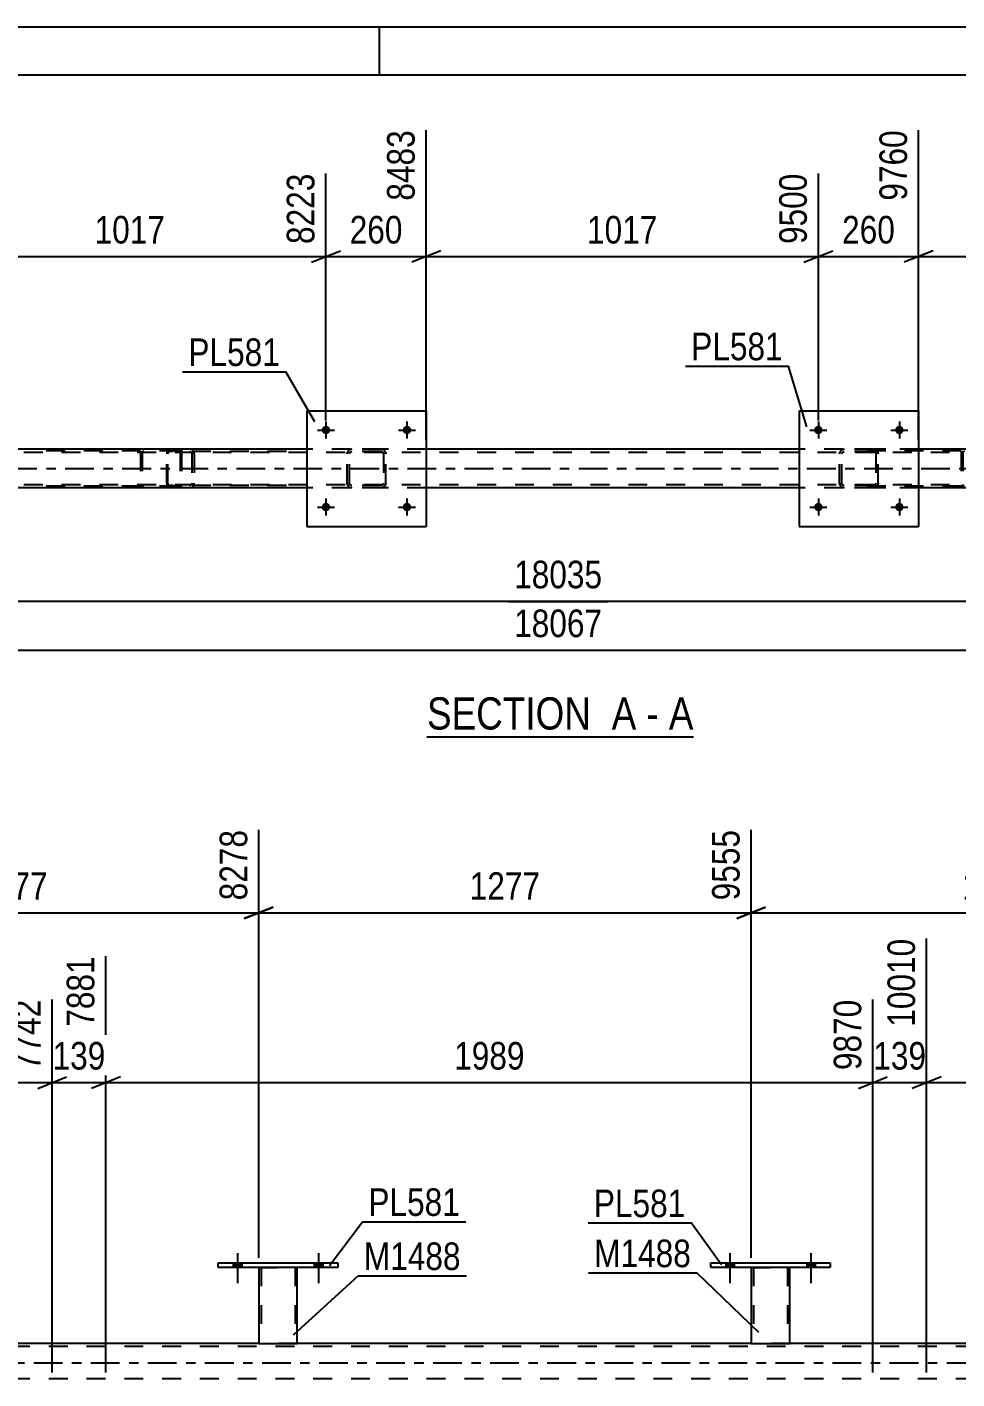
# Model space of a CAD drawing. Header units: millimetres. Extents: x 0 to 841, y 0 to 594.
# Drawn here: x 384.4 to 480.9, y 453.7 to 594 of the extents above; entities that cross this region are included whole.
import ezdxf

# ---------------------------------------------------------------- set-up
doc = ezdxf.new("R2010")
doc.units = ezdxf.units.MM
doc.linetypes.add('DXK_LINE_DOT2', pattern=[3.9198, 1.9599, -1.9599])
doc.linetypes.add('DXK_LINE_DOT3', pattern=[5.9187, 2.979, -0.9799, 0.9799, -0.9799])
doc.styles.add('Arial Narrow', font='ARIALN.TTF', dxfattribs={"height": 0.2})

# ---------------------------------------------------------------- blocks, each defined once
blk = doc.blocks.new('Unknown-814521846-1135')
at = {"color": 5, "linetype": 'Continuous'}
for p, q in [((841, 594), (0, 594)), ((421, 589), (421, 594)), ((836, 589), (5, 589))]:
    blk.add_line(p, q, dxfattribs=at)
blk = doc.blocks.new('Unknown-814521846-11 - 5034')
at = {"color": 6, "linetype": 'Continuous'}
blk.add_line((425.93, 520.33), (453.58, 520.33), dxfattribs=at)
at = {"color": 0, "linetype": 'Continuous'}
for points in [[(444.04, 521.08), (444.04, 524.58), (425.93, 524.58), (425.93, 521.08)], [(447.65, 521.08), (447.65, 524.58), (445.09, 524.58), (445.09, 521.08)], [(449.97, 521.08), (449.97, 524.58), (448.7, 524.58), (448.7, 521.08)], [(453.58, 521.08), (453.58, 524.58), (451.02, 524.58), (451.02, 521.08)]]:
    blk.add_wipeout(points, dxfattribs=at)
at = {"color": 7, "linetype": 'Continuous', "style": 'Arial Narrow'}
for s, p in [('SECTION ', (425.93, 521.08)), ('A', (445.09, 521.08)), ('A', (451.02, 521.08)), ('-', (448.7, 521.08))]:
    blk.add_text(s, height=3.34, dxfattribs=at).set_placement(p)
blk = doc.blocks.new('Part-814521846-5107 - 5034')
at = {"color": 7, "linetype": 'DXK_LINE_DOT2'}
for p, q in [((399.1, 550.13), (399.01, 550.03)), ((399.2, 550.17), (399.1, 550.13)), ((411.36, 550.17), (399.2, 550.17)), ((400.48, 550.17), (400.48, 549.93)), ((401.48, 550.13), (401.29, 550.17)), ((398.95, 549.87), (398.93, 549.69)), ((398.93, 546.65), (398.93, 549.69)), ((399.01, 550.03), (398.95, 549.87)), ((399.06, 549.69), (399.07, 549.78)), ((399.06, 546.65), (399.06, 549.69)), ((399.07, 549.78), (399.1, 549.86)), ((399.1, 549.86), (399.15, 549.91)), ((399.15, 549.91), (399.2, 549.93)), ((411.36, 549.93), (399.2, 549.93)), ((401.29, 549.93), (401.39, 549.91)), ((401.39, 549.91), (401.47, 549.86)), ((401.47, 549.86), (401.52, 549.78)), ((401.52, 549.78), (401.54, 549.69)), ((401.54, 549.69), (401.54, 546.65)), ((401.78, 549.77), (401.76, 549.87)), ((401.79, 549.69), (401.78, 549.77)), ((401.79, 549.69), (401.79, 546.65)), ((398.93, 546.65), (398.95, 546.46)), ((398.95, 546.46), (399.01, 546.31)), ((399.01, 546.31), (399.1, 546.2)), ((399.07, 546.55), (399.06, 546.65)), ((399.1, 546.48), (399.07, 546.55)), ((399.15, 546.42), (399.1, 546.48)), ((399.1, 546.2), (399.2, 546.17)), ((399.2, 546.41), (399.15, 546.42)), ((411.36, 546.41), (399.2, 546.41)), ((411.36, 546.17), (399.2, 546.17)), ((400.48, 546.17), (400.48, 546.41)), ((401.39, 546.42), (401.29, 546.41)), ((401.29, 546.17), (401.48, 546.2)), ((401.47, 546.48), (401.39, 546.42)), ((401.52, 546.55), (401.47, 546.48)), ((401.54, 546.65), (401.52, 546.55)), ((401.76, 546.46), (401.78, 546.56)), ((401.78, 546.56), (401.79, 546.65))]:
    blk.add_line(p, q, dxfattribs=at)
for centre, start, end in [((401.31, 549.67), 23.8494, 68.8059), ((401.31, 546.66), 291.1941, 336.1506)]:
    blk.add_arc(centre, 0.492, start, end, dxfattribs=at)
blk = doc.blocks.new('Part-814521846-5063 - 5034')
at = {"color": 2, "linetype": 'Continuous'}
for p, q in [((413.45, 550.17), (374.77, 550.17)), ((464.53, 550.17), (425.85, 550.17)), ((515.61, 550.17), (476.93, 550.17)), ((413.45, 546.17), (374.77, 546.17)), ((464.53, 546.17), (425.85, 546.17)), ((515.61, 546.17), (476.93, 546.17))]:
    blk.add_line(p, q, dxfattribs=at)
at = {"color": 7, "linetype": 'DXK_LINE_DOT2'}
for p, q in [((425.85, 550.17), (413.45, 550.17)), ((476.93, 550.17), (464.53, 550.17)), ((750.61, 549.85), (86.55, 549.85)), ((750.61, 546.49), (86.55, 546.49)), ((425.85, 546.17), (413.45, 546.17)), ((476.93, 546.17), (464.53, 546.17))]:
    blk.add_line(p, q, dxfattribs=at)
at = {"color": 7, "linetype": 'DXK_LINE_DOT3'}
blk.add_line((86.55, 548.17), (750.61, 548.17), dxfattribs=at)
blk = doc.blocks.new('Part-814521846-5225 - 5034')
at = {"color": 2, "linetype": 'Continuous'}
for p, q in [((464.53, 554.17), (464.53, 542.17)), ((464.53, 554.17), (476.93, 554.17)), ((476.93, 554.17), (476.93, 542.17)), ((464.53, 542.17), (476.93, 542.17))]:
    blk.add_line(p, q, dxfattribs=at)
blk = doc.blocks.new('Part-814521846-5146 - 5034')
at = {"color": 7, "linetype": 'DXK_LINE_DOT2'}
for p, q in [((485.27, 550.17), (469.94, 550.17)), ((481.69, 550.17), (481.56, 550.14)), ((485.4, 550.14), (485.27, 550.17)), ((485.27, 550.01), (469.94, 550.01)), ((481.38, 549.97), (481.35, 549.85)), ((481.35, 549.85), (481.35, 546.49)), ((481.52, 549.85), (481.54, 549.91)), ((481.52, 549.85), (481.52, 546.49)), ((481.54, 549.91), (481.57, 549.96)), ((481.57, 549.96), (481.6, 549.98)), ((481.6, 549.98), (481.63, 549.99)), ((481.63, 549.99), (481.69, 550.01)), ((485.27, 550.01), (485.33, 549.99)), ((485.33, 549.99), (485.39, 549.96)), ((485.39, 549.96), (485.43, 549.91)), ((485.43, 549.91), (485.44, 549.85)), ((485.44, 549.85), (485.44, 546.49)), ((485.61, 549.85), (485.58, 549.97)), ((485.61, 549.85), (485.61, 546.49)), ((485.27, 546.33), (469.94, 546.33)), ((485.27, 546.17), (469.94, 546.17)), ((481.35, 546.49), (481.38, 546.36)), ((481.54, 546.43), (481.52, 546.49)), ((481.57, 546.37), (481.54, 546.43)), ((481.56, 546.19), (481.69, 546.17)), ((481.57, 546.37), (481.6, 546.35)), ((481.6, 546.35), (481.63, 546.34)), ((481.63, 546.34), (481.69, 546.33)), ((485.33, 546.34), (485.27, 546.33)), ((485.27, 546.17), (485.4, 546.19)), ((485.39, 546.37), (485.33, 546.34)), ((485.43, 546.43), (485.39, 546.37)), ((485.44, 546.49), (485.43, 546.43)), ((485.58, 546.36), (485.61, 546.49))]:
    blk.add_line(p, q, dxfattribs=at)
for centre, start, end in [((485.28, 549.83), 24.32, 69.2417), ((481.68, 546.5), 204.32, 249.2417), ((485.28, 546.5), 290.7583, 335.68)]:
    blk.add_arc(centre, 0.331, start, end, dxfattribs=at)
blk = doc.blocks.new('Part-814521846-5147 - 5034')
at = {"color": 7, "linetype": 'DXK_LINE_DOT2'}
for p, q in [((400.14, 550.17), (384.81, 550.17)), ((396.56, 550.17), (396.43, 550.14)), ((400.27, 550.14), (400.14, 550.17)), ((400.14, 550.01), (384.81, 550.01)), ((396.24, 549.97), (396.22, 549.85)), ((396.22, 549.85), (396.22, 546.49)), ((396.39, 549.85), (396.4, 549.91)), ((396.39, 549.85), (396.39, 546.49)), ((396.4, 549.91), (396.44, 549.96)), ((396.44, 549.96), (396.47, 549.98)), ((396.47, 549.98), (396.49, 549.99)), ((396.49, 549.99), (396.56, 550.01)), ((400.14, 550.01), (400.2, 549.99)), ((400.2, 549.99), (400.26, 549.96)), ((400.26, 549.96), (400.29, 549.91)), ((400.29, 549.91), (400.31, 549.85)), ((400.31, 549.85), (400.31, 546.49)), ((400.48, 549.85), (400.45, 549.97)), ((400.48, 549.85), (400.48, 546.49)), ((400.14, 546.33), (384.81, 546.33)), ((400.14, 546.17), (384.81, 546.17)), ((396.22, 546.49), (396.24, 546.36)), ((396.4, 546.43), (396.39, 546.49)), ((396.44, 546.37), (396.4, 546.43)), ((396.43, 546.19), (396.56, 546.17)), ((396.44, 546.37), (396.47, 546.35)), ((396.47, 546.35), (396.49, 546.34)), ((396.49, 546.34), (396.56, 546.33)), ((400.2, 546.34), (400.14, 546.33)), ((400.14, 546.17), (400.27, 546.19)), ((400.26, 546.37), (400.2, 546.34)), ((400.29, 546.43), (400.26, 546.37)), ((400.31, 546.49), (400.29, 546.43)), ((400.45, 546.36), (400.48, 546.49))]:
    blk.add_line(p, q, dxfattribs=at)
for centre, start, end in [((400.15, 549.83), 24.32, 69.2417), ((396.55, 546.5), 204.32, 249.2417), ((400.15, 546.5), 290.7583, 335.68)]:
    blk.add_arc(centre, 0.331, start, end, dxfattribs=at)
blk = doc.blocks.new('Part-814521846-5226 - 5034')
at = {"color": 7, "linetype": 'DXK_LINE_DOT2'}
for p, q in [((469.03, 550.13), (469.21, 550.17)), ((469.21, 550.17), (469.03, 550.13)), ((472.25, 550.17), (469.21, 550.17)), ((472.25, 550.17), (472.43, 550.13)), ((472.43, 550.13), (472.25, 550.17)), ((468.73, 549.69), (468.77, 549.87)), ((468.77, 549.87), (468.73, 549.69)), ((468.73, 546.65), (468.73, 549.69)), ((468.97, 549.69), (468.99, 549.78)), ((468.97, 546.65), (468.97, 549.69)), ((468.99, 549.78), (469.04, 549.86)), ((469.04, 549.86), (469.12, 549.91)), ((469.12, 549.91), (469.21, 549.93)), ((472.25, 549.93), (469.21, 549.93)), ((472.25, 549.93), (472.34, 549.91)), ((472.34, 549.91), (472.42, 549.86)), ((472.42, 549.86), (472.47, 549.78)), ((472.47, 549.78), (472.49, 549.69)), ((472.49, 549.69), (472.49, 546.65)), ((472.69, 549.87), (472.73, 549.69)), ((472.73, 549.69), (472.69, 549.87)), ((472.73, 546.65), (472.73, 549.69)), ((468.77, 546.46), (468.73, 546.65)), ((468.73, 546.65), (468.77, 546.46)), ((468.99, 546.55), (468.97, 546.65)), ((469.04, 546.48), (468.99, 546.55)), ((469.21, 546.17), (469.03, 546.2)), ((469.03, 546.2), (469.21, 546.17)), ((469.12, 546.42), (469.04, 546.48)), ((469.21, 546.41), (469.12, 546.42)), ((472.25, 546.41), (469.21, 546.41)), ((472.25, 546.17), (469.21, 546.17)), ((472.34, 546.42), (472.25, 546.41)), ((472.43, 546.2), (472.25, 546.17)), ((472.25, 546.17), (472.43, 546.2)), ((472.42, 546.48), (472.34, 546.42)), ((472.47, 546.55), (472.42, 546.48)), ((472.49, 546.65), (472.47, 546.55)), ((472.73, 546.65), (472.69, 546.46)), ((472.69, 546.46), (472.73, 546.65))]:
    blk.add_line(p, q, dxfattribs=at)
at = {"color": 7, "linetype": 'DXK_LINE_DOT3'}
blk.add_line((470.73, 548.17), (470.73, 548.17), dxfattribs=at)
at = {"color": 7, "linetype": 'DXK_LINE_DOT2'}
for centre, start, end in [((469.21, 549.69), 112.5, 157.5), ((469.21, 549.69), 112.5, 157.5), ((472.25, 549.69), 22.5, 67.5), ((472.25, 549.69), 22.5, 67.5), ((469.21, 546.65), 202.5, 247.5), ((469.21, 546.65), 202.5, 247.5), ((472.25, 546.65), 292.5, 337.5), ((472.25, 546.65), 292.5, 337.5)]:
    blk.add_arc(centre, 0.48, start, end, dxfattribs=at)
blk = doc.blocks.new('Part-814521846-5231 - 5034')
at = {"color": 2, "linetype": 'Continuous'}
for p, q in [((413.45, 554.17), (413.45, 542.17)), ((413.45, 554.17), (425.85, 554.17)), ((425.85, 554.17), (425.85, 542.17)), ((413.45, 542.17), (425.85, 542.17))]:
    blk.add_line(p, q, dxfattribs=at)
blk = doc.blocks.new('Part-814521846-5232 - 5034')
at = {"color": 7, "linetype": 'DXK_LINE_DOT2'}
for p, q in [((417.95, 550.13), (418.13, 550.17)), ((418.13, 550.17), (417.95, 550.13)), ((421.17, 550.17), (418.13, 550.17)), ((421.17, 550.17), (421.35, 550.13)), ((421.35, 550.13), (421.17, 550.17)), ((417.65, 549.69), (417.69, 549.87)), ((417.69, 549.87), (417.65, 549.69)), ((417.65, 546.65), (417.65, 549.69)), ((417.89, 549.69), (417.91, 549.78)), ((417.89, 546.65), (417.89, 549.69)), ((417.91, 549.78), (417.96, 549.86)), ((417.96, 549.86), (418.04, 549.91)), ((418.04, 549.91), (418.13, 549.93)), ((421.17, 549.93), (418.13, 549.93)), ((421.17, 549.93), (421.26, 549.91)), ((421.26, 549.91), (421.34, 549.86)), ((421.34, 549.86), (421.39, 549.78)), ((421.39, 549.78), (421.41, 549.69)), ((421.41, 549.69), (421.41, 546.65)), ((421.61, 549.87), (421.65, 549.69)), ((421.65, 549.69), (421.61, 549.87)), ((421.65, 546.65), (421.65, 549.69)), ((417.69, 546.46), (417.65, 546.65)), ((417.65, 546.65), (417.69, 546.46)), ((417.91, 546.55), (417.89, 546.65)), ((417.96, 546.48), (417.91, 546.55)), ((418.13, 546.17), (417.95, 546.2)), ((417.95, 546.2), (418.13, 546.17)), ((418.04, 546.42), (417.96, 546.48)), ((418.13, 546.41), (418.04, 546.42)), ((421.17, 546.41), (418.13, 546.41)), ((421.17, 546.17), (418.13, 546.17)), ((421.26, 546.42), (421.17, 546.41)), ((421.35, 546.2), (421.17, 546.17)), ((421.17, 546.17), (421.35, 546.2)), ((421.34, 546.48), (421.26, 546.42)), ((421.39, 546.55), (421.34, 546.48)), ((421.41, 546.65), (421.39, 546.55)), ((421.65, 546.65), (421.61, 546.46)), ((421.61, 546.46), (421.65, 546.65))]:
    blk.add_line(p, q, dxfattribs=at)
at = {"color": 7, "linetype": 'DXK_LINE_DOT3'}
blk.add_line((419.65, 548.17), (419.65, 548.17), dxfattribs=at)
at = {"color": 7, "linetype": 'DXK_LINE_DOT2'}
for centre, start, end in [((418.13, 549.69), 112.5, 157.5), ((418.13, 549.69), 112.5, 157.5), ((421.17, 549.69), 22.5, 67.5), ((421.17, 549.69), 22.5, 67.5), ((418.13, 546.65), 202.5, 247.5), ((418.13, 546.65), 202.5, 247.5), ((421.17, 546.65), 292.5, 337.5), ((421.17, 546.65), 292.5, 337.5)]:
    blk.add_arc(centre, 0.48, start, end, dxfattribs=at)
blk = doc.blocks.new('Bolt-814521846-5258 - 5034')
at = {"linetype": 'Continuous'}
for points in [[(466.97, 552.17, -1), (466.09, 552.17, -1)], [(475.37, 552.17, -1), (474.49, 552.17, -1)]]:
    blk.add_hatch(color=1, dxfattribs=at).paths.add_polyline_path(points)
at = {"color": 1, "linetype": 'Continuous'}
for p, q in [((466.53, 553.05), (466.53, 551.29)), ((474.93, 553.05), (474.93, 551.29)), ((465.65, 552.17), (467.41, 552.17)), ((474.05, 552.17), (475.81, 552.17))]:
    blk.add_line(p, q, dxfattribs=at)
blk = doc.blocks.new('Bolt-814521846-5259 - 5034')
at = {"linetype": 'Continuous'}
for points in [[(466.97, 544.17, -1), (466.09, 544.17, -1)], [(475.37, 544.17, -1), (474.49, 544.17, -1)]]:
    blk.add_hatch(color=1, dxfattribs=at).paths.add_polyline_path(points)
at = {"color": 1, "linetype": 'Continuous'}
for p, q in [((466.53, 545.05), (466.53, 543.29)), ((474.93, 545.05), (474.93, 543.29)), ((465.65, 544.17), (467.41, 544.17)), ((474.05, 544.17), (475.81, 544.17))]:
    blk.add_line(p, q, dxfattribs=at)
blk = doc.blocks.new('Bolt-814521846-5260 - 5034')
at = {"linetype": 'Continuous'}
for points in [[(415.89, 552.17, -1), (415.01, 552.17, -1)], [(424.29, 552.17, -1), (423.41, 552.17, -1)]]:
    blk.add_hatch(color=1, dxfattribs=at).paths.add_polyline_path(points)
at = {"color": 1, "linetype": 'Continuous'}
for p, q in [((415.45, 553.05), (415.45, 551.29)), ((423.85, 553.05), (423.85, 551.29)), ((414.57, 552.17), (416.33, 552.17)), ((422.97, 552.17), (424.73, 552.17))]:
    blk.add_line(p, q, dxfattribs=at)
blk = doc.blocks.new('Bolt-814521846-5261 - 5034')
at = {"linetype": 'Continuous'}
for points in [[(415.89, 544.17, -1), (415.01, 544.17, -1)], [(424.29, 544.17, -1), (423.41, 544.17, -1)]]:
    blk.add_hatch(color=1, dxfattribs=at).paths.add_polyline_path(points)
at = {"color": 1, "linetype": 'Continuous'}
for p, q in [((415.45, 545.05), (415.45, 543.29)), ((423.85, 545.05), (423.85, 543.29)), ((414.57, 544.17), (416.33, 544.17)), ((422.97, 544.17), (424.73, 544.17))]:
    blk.add_line(p, q, dxfattribs=at)
blk = doc.blocks.new('Bolt-814521846-3315 - 3290')
at = {"linetype": 'Continuous'}
for points in [[(456.92, 465.25), (457.8, 465.25), (457.8, 465.73), (456.92, 465.73)], [(465.32, 465.25), (466.2, 465.25), (466.2, 465.73), (465.32, 465.73)]]:
    blk.add_hatch(color=1, dxfattribs=at).paths.add_polyline_path(points)
at = {"color": 1, "linetype": 'Continuous'}
for p, q in [((457.36, 466.73), (457.36, 463.61)), ((465.76, 466.73), (465.76, 463.61)), ((456.92, 465.73), (456.92, 465.25)), ((457.8, 465.73), (457.8, 465.25)), ((465.32, 465.73), (465.32, 465.25)), ((466.2, 465.73), (466.2, 465.25))]:
    blk.add_line(p, q, dxfattribs=at)
blk = doc.blocks.new('Bolt-814521846-3316 - 3290')
at = {"linetype": 'Continuous'}
for points in [[(456.92, 465.25), (457.8, 465.25), (457.8, 465.73), (456.92, 465.73)], [(465.32, 465.25), (466.2, 465.25), (466.2, 465.73), (465.32, 465.73)]]:
    blk.add_hatch(color=1, dxfattribs=at).paths.add_polyline_path(points)
at = {"color": 1, "linetype": 'Continuous'}
for p, q in [((457.36, 466.73), (457.36, 463.61)), ((465.76, 466.73), (465.76, 463.61)), ((456.92, 465.73), (456.92, 465.25)), ((457.8, 465.73), (457.8, 465.25)), ((465.32, 465.73), (465.32, 465.25)), ((466.2, 465.73), (466.2, 465.25))]:
    blk.add_line(p, q, dxfattribs=at)
blk = doc.blocks.new('Bolt-814521846-3317 - 3290')
at = {"linetype": 'Continuous'}
for points in [[(405.84, 465.25), (406.72, 465.25), (406.72, 465.73), (405.84, 465.73)], [(414.24, 465.25), (415.12, 465.25), (415.12, 465.73), (414.24, 465.73)]]:
    blk.add_hatch(color=1, dxfattribs=at).paths.add_polyline_path(points)
at = {"color": 1, "linetype": 'Continuous'}
for p, q in [((406.28, 466.73), (406.28, 463.61)), ((414.68, 466.73), (414.68, 463.61)), ((405.84, 465.73), (405.84, 465.25)), ((406.72, 465.73), (406.72, 465.25)), ((414.24, 465.73), (414.24, 465.25)), ((415.12, 465.73), (415.12, 465.25))]:
    blk.add_line(p, q, dxfattribs=at)
blk = doc.blocks.new('Bolt-814521846-3318 - 3290')
at = {"linetype": 'Continuous'}
for points in [[(405.84, 465.25), (406.72, 465.25), (406.72, 465.73), (405.84, 465.73)], [(414.24, 465.25), (415.12, 465.25), (415.12, 465.73), (414.24, 465.73)]]:
    blk.add_hatch(color=1, dxfattribs=at).paths.add_polyline_path(points)
at = {"color": 1, "linetype": 'Continuous'}
for p, q in [((406.28, 466.73), (406.28, 463.61)), ((414.68, 466.73), (414.68, 463.61)), ((405.84, 465.73), (405.84, 465.25)), ((406.72, 465.73), (406.72, 465.25)), ((414.24, 465.73), (414.24, 465.25)), ((415.12, 465.73), (415.12, 465.25))]:
    blk.add_line(p, q, dxfattribs=at)
blk = doc.blocks.new('Part-814521846-3470 - 3290')
at = {"color": 2, "linetype": 'Continuous'}
for p, q in [((455.36, 465.73), (467.76, 465.73)), ((455.36, 465.25), (455.36, 465.73)), ((467.76, 465.25), (455.36, 465.25)), ((467.76, 465.73), (467.76, 465.25))]:
    blk.add_line(p, q, dxfattribs=at)
blk = doc.blocks.new('Part-814521846-3475 - 3290')
at = {"color": 2, "linetype": 'Continuous'}
for p, q in [((459.56, 465.25), (459.56, 457.34)), ((463.56, 457.34), (463.56, 465.25)), ((459.56, 457.34), (463.56, 457.34))]:
    blk.add_line(p, q, dxfattribs=at)
at = {"color": 7, "linetype": 'DXK_LINE_DOT2'}
for p, q in [((459.56, 465.25), (463.56, 465.25)), ((459.56, 465.25), (459.56, 465.25)), ((459.56, 465.25), (459.56, 465.25)), ((459.8, 465.25), (459.8, 457.34)), ((463.32, 465.25), (463.32, 457.34)), ((463.56, 465.25), (463.56, 465.25)), ((463.56, 465.25), (463.56, 465.25)), ((463.26, 457.34), (463.3, 457.34)), ((463.26, 457.34), (463.3, 457.34)), ((463.3, 457.34), (463.32, 457.34)), ((463.3, 457.34), (463.32, 457.34))]:
    blk.add_line(p, q, dxfattribs=at)
blk = doc.blocks.new('Part-814521846-3480 - 3290')
at = {"color": 2, "linetype": 'Continuous'}
for p, q in [((404.28, 465.73), (416.68, 465.73)), ((404.28, 465.25), (404.28, 465.73)), ((416.68, 465.25), (404.28, 465.25)), ((416.68, 465.73), (416.68, 465.25))]:
    blk.add_line(p, q, dxfattribs=at)
blk = doc.blocks.new('Part-814521846-3485 - 3290')
at = {"color": 2, "linetype": 'Continuous'}
for p, q in [((408.48, 465.25), (408.48, 457.34)), ((412.48, 457.34), (412.48, 465.25)), ((408.48, 457.34), (412.48, 457.34))]:
    blk.add_line(p, q, dxfattribs=at)
at = {"color": 7, "linetype": 'DXK_LINE_DOT2'}
for p, q in [((408.48, 465.25), (412.48, 465.25)), ((408.48, 465.25), (408.48, 465.25)), ((408.48, 465.25), (408.48, 465.25)), ((408.72, 465.25), (408.72, 457.34)), ((412.24, 465.25), (412.24, 457.34)), ((412.48, 465.25), (412.48, 465.25)), ((412.48, 465.25), (412.48, 465.25)), ((412.18, 457.34), (412.22, 457.34)), ((412.18, 457.34), (412.22, 457.34)), ((412.22, 457.34), (412.24, 457.34)), ((412.22, 457.34), (412.24, 457.34))]:
    blk.add_line(p, q, dxfattribs=at)
blk = doc.blocks.new('Part-814521846-3696 - 3290')
at = {"color": 7, "linetype": 'DXK_LINE_DOT2'}
for p, q in [((741.44, 457.02), (77.37, 457.02)), ((412.48, 457.34), (408.48, 457.34)), ((463.56, 457.34), (459.56, 457.34)), ((741.44, 453.66), (77.37, 453.66))]:
    blk.add_line(p, q, dxfattribs=at)
at = {"color": 2, "linetype": 'Continuous'}
for p, q in [((408.48, 457.34), (361.4, 457.34)), ((459.56, 457.34), (412.48, 457.34)), ((510.64, 457.34), (463.56, 457.34))]:
    blk.add_line(p, q, dxfattribs=at)
at = {"color": 7, "linetype": 'DXK_LINE_DOT3'}
blk.add_line((77.37, 455.34), (741.44, 455.34), dxfattribs=at)
blk = doc.blocks.new('StraightDimension-814521846-15710 - 5034')
at = {"color": 7, "linetype": 'Continuous'}
for p, q in [((476.93, 551.17), (476.93, 583.3)), ((517.61, 553.17), (517.61, 580.62)), ((478.43, 570.78), (475.43, 569.58)), ((476.93, 570.18), (517.61, 570.18)), ((516.11, 569.58), (519.11, 570.78))]:
    blk.add_line(p, q, dxfattribs=at)
at = {"color": 0}
blk.add_wipeout([(501.53, 570.93), (501.53, 575.13), (493.01, 575.13), (493.01, 570.93)], dxfattribs=at)
at = {"color": 3, "style": 'Arial Narrow'}
blk.add_text('1017', height=2.863, dxfattribs=at).set_placement((493.61, 571.53))
at = {"color": 0, "linetype": 'Continuous'}
blk.add_wipeout([(517.01, 581.22), (512.81, 581.22), (512.81, 570.88), (517.01, 570.88)], dxfattribs=at)
at = {"color": 3, "linetype": 'Continuous', "style": 'Arial Narrow'}
blk.add_text('10777', height=2.863, rotation=90.0002, dxfattribs=at).set_placement((516.41, 571.48))
blk = doc.blocks.new('StraightDimension-814521846-15713 - 5034')
at = {"color": 7, "linetype": 'Continuous'}
for p, q in [((425.85, 551.17), (425.85, 583.3)), ((415.45, 553.17), (415.45, 578.8)), ((413.95, 569.58), (416.95, 570.78)), ((415.45, 570.18), (425.85, 570.18)), ((427.35, 570.78), (424.35, 569.58))]:
    blk.add_line(p, q, dxfattribs=at)
at = {"color": 0}
blk.add_wipeout([(423.99, 570.93), (423.99, 575.13), (417.31, 575.13), (417.31, 570.93)], dxfattribs=at)
at = {"color": 3, "style": 'Arial Narrow'}
blk.add_text('260', height=2.863, dxfattribs=at).set_placement((417.91, 571.53))
at = {"color": 0, "linetype": 'Continuous'}
blk.add_wipeout([(425.25, 583.9), (421.05, 583.9), (421.05, 575.38), (425.25, 575.38)], dxfattribs=at)
at = {"color": 3, "linetype": 'Continuous', "style": 'Arial Narrow'}
blk.add_text('8483', height=2.863, rotation=90.0002, dxfattribs=at).set_placement((424.65, 575.98))
blk = doc.blocks.new('StraightDimension-814521846-5918 - 5034')
at = {"color": 7, "linetype": 'Continuous'}
blk.add_line((85.91, 529.32), (793.17, 529.32), dxfattribs=at)
at = {"color": 0}
blk.add_wipeout([(444.71, 530.07), (444.71, 534.27), (434.37, 534.27), (434.37, 530.07)], dxfattribs=at)
at = {"color": 3, "style": 'Arial Narrow'}
blk.add_text('18067', height=2.863, dxfattribs=at).set_placement((434.97, 530.67))
blk = doc.blocks.new('StraightDimension-814521846-8733 - 5034')
at = {"color": 7, "linetype": 'Continuous'}
blk.add_line((86.55, 534.39), (792.53, 534.39), dxfattribs=at)
at = {"color": 0}
blk.add_wipeout([(444.71, 535.14), (444.71, 539.34), (434.37, 539.34), (434.37, 535.14)], dxfattribs=at)
at = {"color": 3, "style": 'Arial Narrow'}
blk.add_text('18035', height=2.863, dxfattribs=at).set_placement((434.97, 535.74))
blk = doc.blocks.new('StraightDimension-814521846-15711 - 5034')
at = {"color": 7, "linetype": 'Continuous'}
for p, q in [((476.93, 551.17), (476.93, 583.3)), ((466.53, 553.17), (466.53, 578.8)), ((465.03, 569.58), (468.03, 570.78)), ((466.53, 570.18), (476.93, 570.18)), ((478.43, 570.78), (475.43, 569.58))]:
    blk.add_line(p, q, dxfattribs=at)
at = {"color": 0}
blk.add_wipeout([(475.07, 570.93), (475.07, 575.13), (468.39, 575.13), (468.39, 570.93)], dxfattribs=at)
at = {"color": 3, "style": 'Arial Narrow'}
blk.add_text('260', height=2.863, dxfattribs=at).set_placement((468.99, 571.53))
at = {"color": 0, "linetype": 'Continuous'}
blk.add_wipeout([(476.33, 583.9), (472.13, 583.9), (472.13, 575.38), (476.33, 575.38)], dxfattribs=at)
at = {"color": 3, "linetype": 'Continuous', "style": 'Arial Narrow'}
blk.add_text('9760', height=2.863, rotation=90.0002, dxfattribs=at).set_placement((475.73, 575.98))
blk = doc.blocks.new('StraightDimension-814521846-15712 - 5034')
at = {"color": 7, "linetype": 'Continuous'}
for p, q in [((425.85, 551.17), (425.85, 583.3)), ((466.53, 553.17), (466.53, 578.8)), ((427.35, 570.78), (424.35, 569.58)), ((425.85, 570.18), (466.53, 570.18)), ((465.03, 569.58), (468.03, 570.78))]:
    blk.add_line(p, q, dxfattribs=at)
at = {"color": 0}
blk.add_wipeout([(450.45, 570.93), (450.45, 575.13), (441.93, 575.13), (441.93, 570.93)], dxfattribs=at)
at = {"color": 3, "style": 'Arial Narrow'}
blk.add_text('1017', height=2.863, dxfattribs=at).set_placement((442.53, 571.53))
at = {"color": 0, "linetype": 'Continuous'}
blk.add_wipeout([(465.93, 579.4), (461.73, 579.4), (461.73, 570.88), (465.93, 570.88)], dxfattribs=at)
at = {"color": 3, "linetype": 'Continuous', "style": 'Arial Narrow'}
blk.add_text('9500', height=2.863, rotation=90.0002, dxfattribs=at).set_placement((465.33, 571.48))
blk = doc.blocks.new('StraightDimension-814521846-15714 - 5034')
at = {"color": 7, "linetype": 'Continuous'}
for p, q in [((374.77, 551.17), (374.77, 583.3)), ((415.45, 553.17), (415.45, 578.8)), ((376.27, 570.78), (373.27, 569.58)), ((374.77, 570.18), (415.45, 570.18)), ((413.95, 569.58), (416.95, 570.78))]:
    blk.add_line(p, q, dxfattribs=at)
at = {"color": 0}
blk.add_wipeout([(399.36, 570.93), (399.36, 575.13), (390.85, 575.13), (390.85, 570.93)], dxfattribs=at)
at = {"color": 3, "style": 'Arial Narrow'}
blk.add_text('1017', height=2.863, dxfattribs=at).set_placement((391.45, 571.53))
at = {"color": 0, "linetype": 'Continuous'}
blk.add_wipeout([(414.85, 579.4), (410.65, 579.4), (410.65, 570.88), (414.85, 570.88)], dxfattribs=at)
at = {"color": 3, "linetype": 'Continuous', "style": 'Arial Narrow'}
blk.add_text('8223', height=2.863, rotation=90.0002, dxfattribs=at).set_placement((414.25, 571.48))
blk = doc.blocks.new('StraightDimension-814521846-13243 - 3290')
at = {"color": 7, "linetype": 'Continuous'}
for p, q in [((357.4, 466.25), (357.4, 510.66)), ((408.48, 466.25), (408.48, 510.66)), ((358.9, 502.65), (355.9, 501.45)), ((406.98, 501.45), (409.98, 502.65)), ((357.4, 502.05), (408.48, 502.05))]:
    blk.add_line(p, q, dxfattribs=at)
at = {"color": 0}
blk.add_wipeout([(387.19, 502.8), (387.19, 507), (378.68, 507), (378.68, 502.8)], dxfattribs=at)
at = {"color": 3, "style": 'Arial Narrow'}
blk.add_text('1277', height=2.863, dxfattribs=at).set_placement((379.28, 503.4))
at = {"color": 0, "linetype": 'Continuous'}
blk.add_wipeout([(407.88, 511.26), (403.68, 511.26), (403.68, 502.75), (407.88, 502.75)], dxfattribs=at)
at = {"color": 3, "linetype": 'Continuous', "style": 'Arial Narrow'}
blk.add_text('8278', height=2.863, rotation=90.0002, dxfattribs=at).set_placement((407.28, 503.35))
blk = doc.blocks.new('StraightDimension-814521846-4764 - 3290')
at = {"color": 7, "linetype": 'Continuous'}
for p, q in [((477.76, 454.34), (477.76, 499.37)), ((472.18, 454.34), (472.18, 493.04)), ((470.68, 483.83), (473.68, 485.03)), ((472.18, 484.43), (477.76, 484.43)), ((479.26, 485.03), (476.26, 483.83))]:
    blk.add_line(p, q, dxfattribs=at)
at = {"color": 0}
blk.add_wipeout([(478.31, 485.18), (478.31, 489.38), (471.63, 489.38), (471.63, 485.18)], dxfattribs=at)
at = {"color": 3, "style": 'Arial Narrow'}
blk.add_text('139', height=2.863, dxfattribs=at).set_placement((472.23, 485.78))
at = {"color": 0, "linetype": 'Continuous'}
blk.add_wipeout([(477.16, 499.97), (472.96, 499.97), (472.96, 489.63), (477.16, 489.63)], dxfattribs=at)
at = {"color": 3, "linetype": 'Continuous', "style": 'Arial Narrow'}
blk.add_text('10010', height=2.863, rotation=90.0002, dxfattribs=at).set_placement((476.56, 490.23))
blk = doc.blocks.new('StraightDimension-814521846-13242 - 3290')
at = {"color": 7, "linetype": 'Continuous'}
for p, q in [((408.48, 466.25), (408.48, 510.66)), ((459.56, 466.25), (459.56, 510.66)), ((409.98, 502.65), (406.98, 501.45)), ((458.06, 501.45), (461.06, 502.65)), ((408.48, 502.05), (459.56, 502.05))]:
    blk.add_line(p, q, dxfattribs=at)
at = {"color": 0}
blk.add_wipeout([(438.27, 502.8), (438.27, 507), (429.76, 507), (429.76, 502.8)], dxfattribs=at)
at = {"color": 3, "style": 'Arial Narrow'}
blk.add_text('1277', height=2.863, dxfattribs=at).set_placement((430.36, 503.4))
at = {"color": 0, "linetype": 'Continuous'}
blk.add_wipeout([(458.96, 511.26), (454.76, 511.26), (454.76, 502.75), (458.96, 502.75)], dxfattribs=at)
at = {"color": 3, "linetype": 'Continuous', "style": 'Arial Narrow'}
blk.add_text('9555', height=2.863, rotation=90.0002, dxfattribs=at).set_placement((458.36, 503.35))
blk = doc.blocks.new('StraightDimension-814521846-4745 - 3290')
at = {"color": 7, "linetype": 'Continuous'}
for p, q in [((477.76, 454.34), (477.76, 499.37)), ((557.32, 454.34), (557.32, 494.87)), ((479.26, 485.03), (476.26, 483.83)), ((477.76, 484.43), (557.32, 484.43)), ((555.82, 483.83), (558.82, 485.03))]:
    blk.add_line(p, q, dxfattribs=at)
at = {"color": 0}
blk.add_wipeout([(521.79, 485.18), (521.79, 489.38), (513.28, 489.38), (513.28, 485.18)], dxfattribs=at)
at = {"color": 3, "style": 'Arial Narrow'}
blk.add_text('1989', height=2.863, dxfattribs=at).set_placement((513.88, 485.78))
at = {"color": 0, "linetype": 'Continuous'}
blk.add_wipeout([(556.72, 495.47), (552.52, 495.47), (552.52, 485.13), (556.72, 485.13)], dxfattribs=at)
at = {"color": 3, "linetype": 'Continuous', "style": 'Arial Narrow'}
blk.add_text('11999', height=2.863, rotation=90.0002, dxfattribs=at).set_placement((556.12, 485.73))
blk = doc.blocks.new('StraightDimension-814521846-4783 - 3290')
at = {"color": 7, "linetype": 'Continuous'}
for p, q in [((392.62, 454.34), (392.62, 497.54)), ((472.18, 454.34), (472.18, 493.04)), ((394.12, 485.03), (391.12, 483.83)), ((392.62, 484.43), (472.18, 484.43)), ((470.68, 483.83), (473.68, 485.03))]:
    blk.add_line(p, q, dxfattribs=at)
at = {"color": 0}
blk.add_wipeout([(436.66, 485.18), (436.66, 489.38), (428.15, 489.38), (428.15, 485.18)], dxfattribs=at)
at = {"color": 3, "style": 'Arial Narrow'}
blk.add_text('1989', height=2.863, dxfattribs=at).set_placement((428.75, 485.78))
at = {"color": 0, "linetype": 'Continuous'}
blk.add_wipeout([(471.58, 493.64), (467.38, 493.64), (467.38, 485.13), (471.58, 485.13)], dxfattribs=at)
at = {"color": 3, "linetype": 'Continuous', "style": 'Arial Narrow'}
blk.add_text('9870', height=2.863, rotation=90.0002, dxfattribs=at).set_placement((470.98, 485.73))
blk = doc.blocks.new('StraightDimension-814521846-4802 - 3290')
at = {"color": 7, "linetype": 'Continuous'}
for p, q in [((392.62, 454.34), (392.62, 497.54)), ((387.05, 454.34), (387.05, 493.04)), ((385.55, 483.83), (388.55, 485.03)), ((387.05, 484.43), (392.62, 484.43)), ((394.12, 485.03), (391.12, 483.83))]:
    blk.add_line(p, q, dxfattribs=at)
at = {"color": 0}
blk.add_wipeout([(393.18, 485.18), (393.18, 489.38), (386.49, 489.38), (386.49, 485.18)], dxfattribs=at)
at = {"color": 3, "style": 'Arial Narrow'}
blk.add_text('139', height=2.863, dxfattribs=at).set_placement((387.09, 485.78))
at = {"color": 0, "linetype": 'Continuous'}
blk.add_wipeout([(392.02, 498.14), (387.82, 498.14), (387.82, 489.63), (392.02, 489.63)], dxfattribs=at)
at = {"color": 3, "linetype": 'Continuous', "style": 'Arial Narrow'}
blk.add_text('7881', height=2.863, rotation=90.0002, dxfattribs=at).set_placement((391.42, 490.23))
blk = doc.blocks.new('StraightDimension-814521846-4821 - 3290')
at = {"color": 7, "linetype": 'Continuous'}
for p, q in [((307.49, 454.34), (307.49, 497.54)), ((387.05, 454.34), (387.05, 493.04)), ((308.99, 485.03), (305.99, 483.83)), ((307.49, 484.43), (387.05, 484.43)), ((385.55, 483.83), (388.55, 485.03))]:
    blk.add_line(p, q, dxfattribs=at)
at = {"color": 0}
blk.add_wipeout([(351.52, 485.18), (351.52, 489.38), (343.01, 489.38), (343.01, 485.18)], dxfattribs=at)
at = {"color": 3, "style": 'Arial Narrow'}
blk.add_text('1989', height=2.863, dxfattribs=at).set_placement((343.61, 485.78))
at = {"color": 0, "linetype": 'Continuous'}
blk.add_wipeout([(386.45, 493.64), (382.25, 493.64), (382.25, 485.13), (386.45, 485.13)], dxfattribs=at)
at = {"color": 3, "linetype": 'Continuous', "style": 'Arial Narrow'}
blk.add_text('7742', height=2.863, rotation=90.0002, dxfattribs=at).set_placement((385.85, 485.73))
blk = doc.blocks.new('StraightDimension-814521846-13241 - 3290')
at = {"color": 7, "linetype": 'Continuous'}
for p, q in [((510.64, 466.25), (510.64, 512.49)), ((459.56, 466.25), (459.56, 510.66)), ((461.06, 502.65), (458.06, 501.45)), ((509.14, 501.45), (512.14, 502.65)), ((459.56, 502.05), (510.64, 502.05))]:
    blk.add_line(p, q, dxfattribs=at)
at = {"color": 0}
blk.add_wipeout([(489.35, 502.8), (489.35, 507), (480.84, 507), (480.84, 502.8)], dxfattribs=at)
at = {"color": 3, "style": 'Arial Narrow'}
blk.add_text('1277', height=2.863, dxfattribs=at).set_placement((481.44, 503.4))
at = {"color": 0, "linetype": 'Continuous'}
blk.add_wipeout([(510.04, 513.09), (505.84, 513.09), (505.84, 502.75), (510.04, 502.75)], dxfattribs=at)
at = {"color": 3, "linetype": 'Continuous', "style": 'Arial Narrow'}
blk.add_text('10832', height=2.863, rotation=90.0002, dxfattribs=at).set_placement((509.44, 503.35))
blk = doc.blocks.new('Mark-814521846-5221 - 5034')
at = {"color": 0}
blk.add_wipeout([(462.84, 559.41), (462.84, 562.41), (453.34, 562.41), (453.34, 559.41)], dxfattribs=at)
blk.add_wipeout([(462.84, 559.41), (462.84, 562.41), (453.34, 562.41), (453.34, 559.41)], dxfattribs=at)
at = {"color": 30, "linetype": 'Continuous'}
for p in [(452.74, 558.81), (465.32, 552.49)]:
    blk.add_line(p, (463.44, 558.81), dxfattribs=at)
at = {"color": 3, "style": 'Arial Narrow'}
blk.add_text('PL581', height=2.863, dxfattribs=at).set_placement((453.34, 559.41))
blk = doc.blocks.new('Mark-814521846-5227 - 5034')
at = {"color": 0}
blk.add_wipeout([(410.68, 558.81), (410.68, 561.81), (401.18, 561.81), (401.18, 558.81)], dxfattribs=at)
blk.add_wipeout([(410.68, 558.81), (410.68, 561.81), (401.18, 561.81), (401.18, 558.81)], dxfattribs=at)
at = {"color": 30, "linetype": 'Continuous'}
for p in [(400.58, 558.21), (414.28, 553.02)]:
    blk.add_line(p, (411.28, 558.21), dxfattribs=at)
at = {"color": 3, "style": 'Arial Narrow'}
blk.add_text('PL581', height=2.863, dxfattribs=at).set_placement((401.18, 558.81))
blk = doc.blocks.new('Mark-814521846-3466 - 3290')
at = {"color": 0}
blk.add_wipeout([(452.74, 470.46), (452.74, 473.46), (443.24, 473.46), (443.24, 470.46)], dxfattribs=at)
blk.add_wipeout([(452.74, 470.46), (452.74, 473.46), (443.24, 473.46), (443.24, 470.46)], dxfattribs=at)
at = {"color": 30, "linetype": 'Continuous'}
for p in [(442.64, 469.86), (456.48, 465.52)]:
    blk.add_line(p, (453.34, 469.86), dxfattribs=at)
at = {"color": 3, "style": 'Arial Narrow'}
blk.add_text('PL581', height=2.863, dxfattribs=at).set_placement((443.24, 470.46))
blk = doc.blocks.new('Mark-814521846-3471 - 3290')
at = {"color": 0}
blk.add_wipeout([(453.32, 465.27), (453.32, 468.27), (443.27, 468.27), (443.27, 465.27)], dxfattribs=at)
blk.add_wipeout([(453.32, 465.27), (453.32, 468.27), (443.27, 468.27), (443.27, 465.27)], dxfattribs=at)
at = {"color": 30, "linetype": 'Continuous'}
for p in [(442.67, 464.67), (460.37, 458.47)]:
    blk.add_line(p, (453.92, 464.67), dxfattribs=at)
at = {"color": 3, "style": 'Arial Narrow'}
blk.add_text('M1488', height=2.863, dxfattribs=at).set_placement((443.27, 465.27))
blk = doc.blocks.new('Mark-814521846-3476 - 3290')
at = {"color": 0}
blk.add_wipeout([(429.35, 470.59), (429.35, 473.59), (419.85, 473.59), (419.85, 470.59)], dxfattribs=at)
blk.add_wipeout([(429.35, 470.59), (429.35, 473.59), (419.85, 473.59), (419.85, 470.59)], dxfattribs=at)
at = {"color": 30, "linetype": 'Continuous'}
for p, q in [((415.8, 465.44), (419.25, 469.99)), ((419.25, 469.99), (429.95, 469.99))]:
    blk.add_line(p, q, dxfattribs=at)
at = {"color": 3, "style": 'Arial Narrow'}
blk.add_text('PL581', height=2.863, dxfattribs=at).set_placement((419.85, 470.59))
blk = doc.blocks.new('Mark-814521846-3481 - 3290')
at = {"color": 0}
blk.add_wipeout([(429.44, 464.97), (429.44, 467.97), (419.38, 467.97), (419.38, 464.97)], dxfattribs=at)
blk.add_wipeout([(429.44, 464.97), (429.44, 467.97), (419.38, 467.97), (419.38, 464.97)], dxfattribs=at)
at = {"color": 30, "linetype": 'Continuous'}
for p, q in [((412.07, 458.25), (418.78, 464.37)), ((418.78, 464.37), (430.04, 464.37))]:
    blk.add_line(p, q, dxfattribs=at)
at = {"color": 3, "style": 'Arial Narrow'}
blk.add_text('M1488', height=2.863, dxfattribs=at).set_placement((419.38, 464.97))

msp = doc.modelspace()

# ---------------------------------------------------------------- block references
for name in ['Unknown-814521846-1135', 'Part-814521846-5231 - 5034', 'Bolt-814521846-5260 - 5034', 'Part-814521846-5225 - 5034', 'Bolt-814521846-5258 - 5034', 'Part-814521846-5063 - 5034', 'Part-814521846-5147 - 5034', 'Part-814521846-5107 - 5034', 'Part-814521846-5232 - 5034', 'Part-814521846-5226 - 5034', 'Part-814521846-5146 - 5034', 'Bolt-814521846-5261 - 5034', 'Bolt-814521846-5259 - 5034', 'Bolt-814521846-3317 - 3290', 'Bolt-814521846-3318 - 3290', 'Bolt-814521846-3315 - 3290', 'Bolt-814521846-3316 - 3290', 'Part-814521846-3480 - 3290', 'Part-814521846-3485 - 3290', 'Part-814521846-3470 - 3290', 'Part-814521846-3475 - 3290', 'Part-814521846-3696 - 3290']:
    msp.add_blockref(name, (0, 0))

# ---------------------------------------------------------------- next in the draw order: block references
for name in ['StraightDimension-814521846-15713 - 5034', 'StraightDimension-814521846-15710 - 5034', 'StraightDimension-814521846-5918 - 5034', 'Unknown-814521846-11 - 5034', 'StraightDimension-814521846-13243 - 3290', 'StraightDimension-814521846-4764 - 3290']:
    msp.add_blockref(name, (0, 0))

# ---------------------------------------------------------------- next in the draw order: block references
for name in ['StraightDimension-814521846-15711 - 5034', 'StraightDimension-814521846-15714 - 5034', 'StraightDimension-814521846-8733 - 5034', 'StraightDimension-814521846-13242 - 3290', 'StraightDimension-814521846-4745 - 3290']:
    msp.add_blockref(name, (0, 0))

# ---------------------------------------------------------------- next in the draw order: block references
for name in ['StraightDimension-814521846-15712 - 5034', 'Mark-814521846-5227 - 5034', 'StraightDimension-814521846-4783 - 3290']:
    msp.add_blockref(name, (0, 0))

# ---------------------------------------------------------------- next in the draw order: block references
for name in ['Mark-814521846-5221 - 5034', 'StraightDimension-814521846-13241 - 3290', 'StraightDimension-814521846-4802 - 3290', 'Mark-814521846-3476 - 3290', 'Mark-814521846-3466 - 3290']:
    msp.add_blockref(name, (0, 0))

# ---------------------------------------------------------------- next in the draw order: block references
for name in ['StraightDimension-814521846-4821 - 3290', 'Mark-814521846-3481 - 3290', 'Mark-814521846-3471 - 3290']:
    msp.add_blockref(name, (0, 0))

doc.saveas('drawing.dxf')
